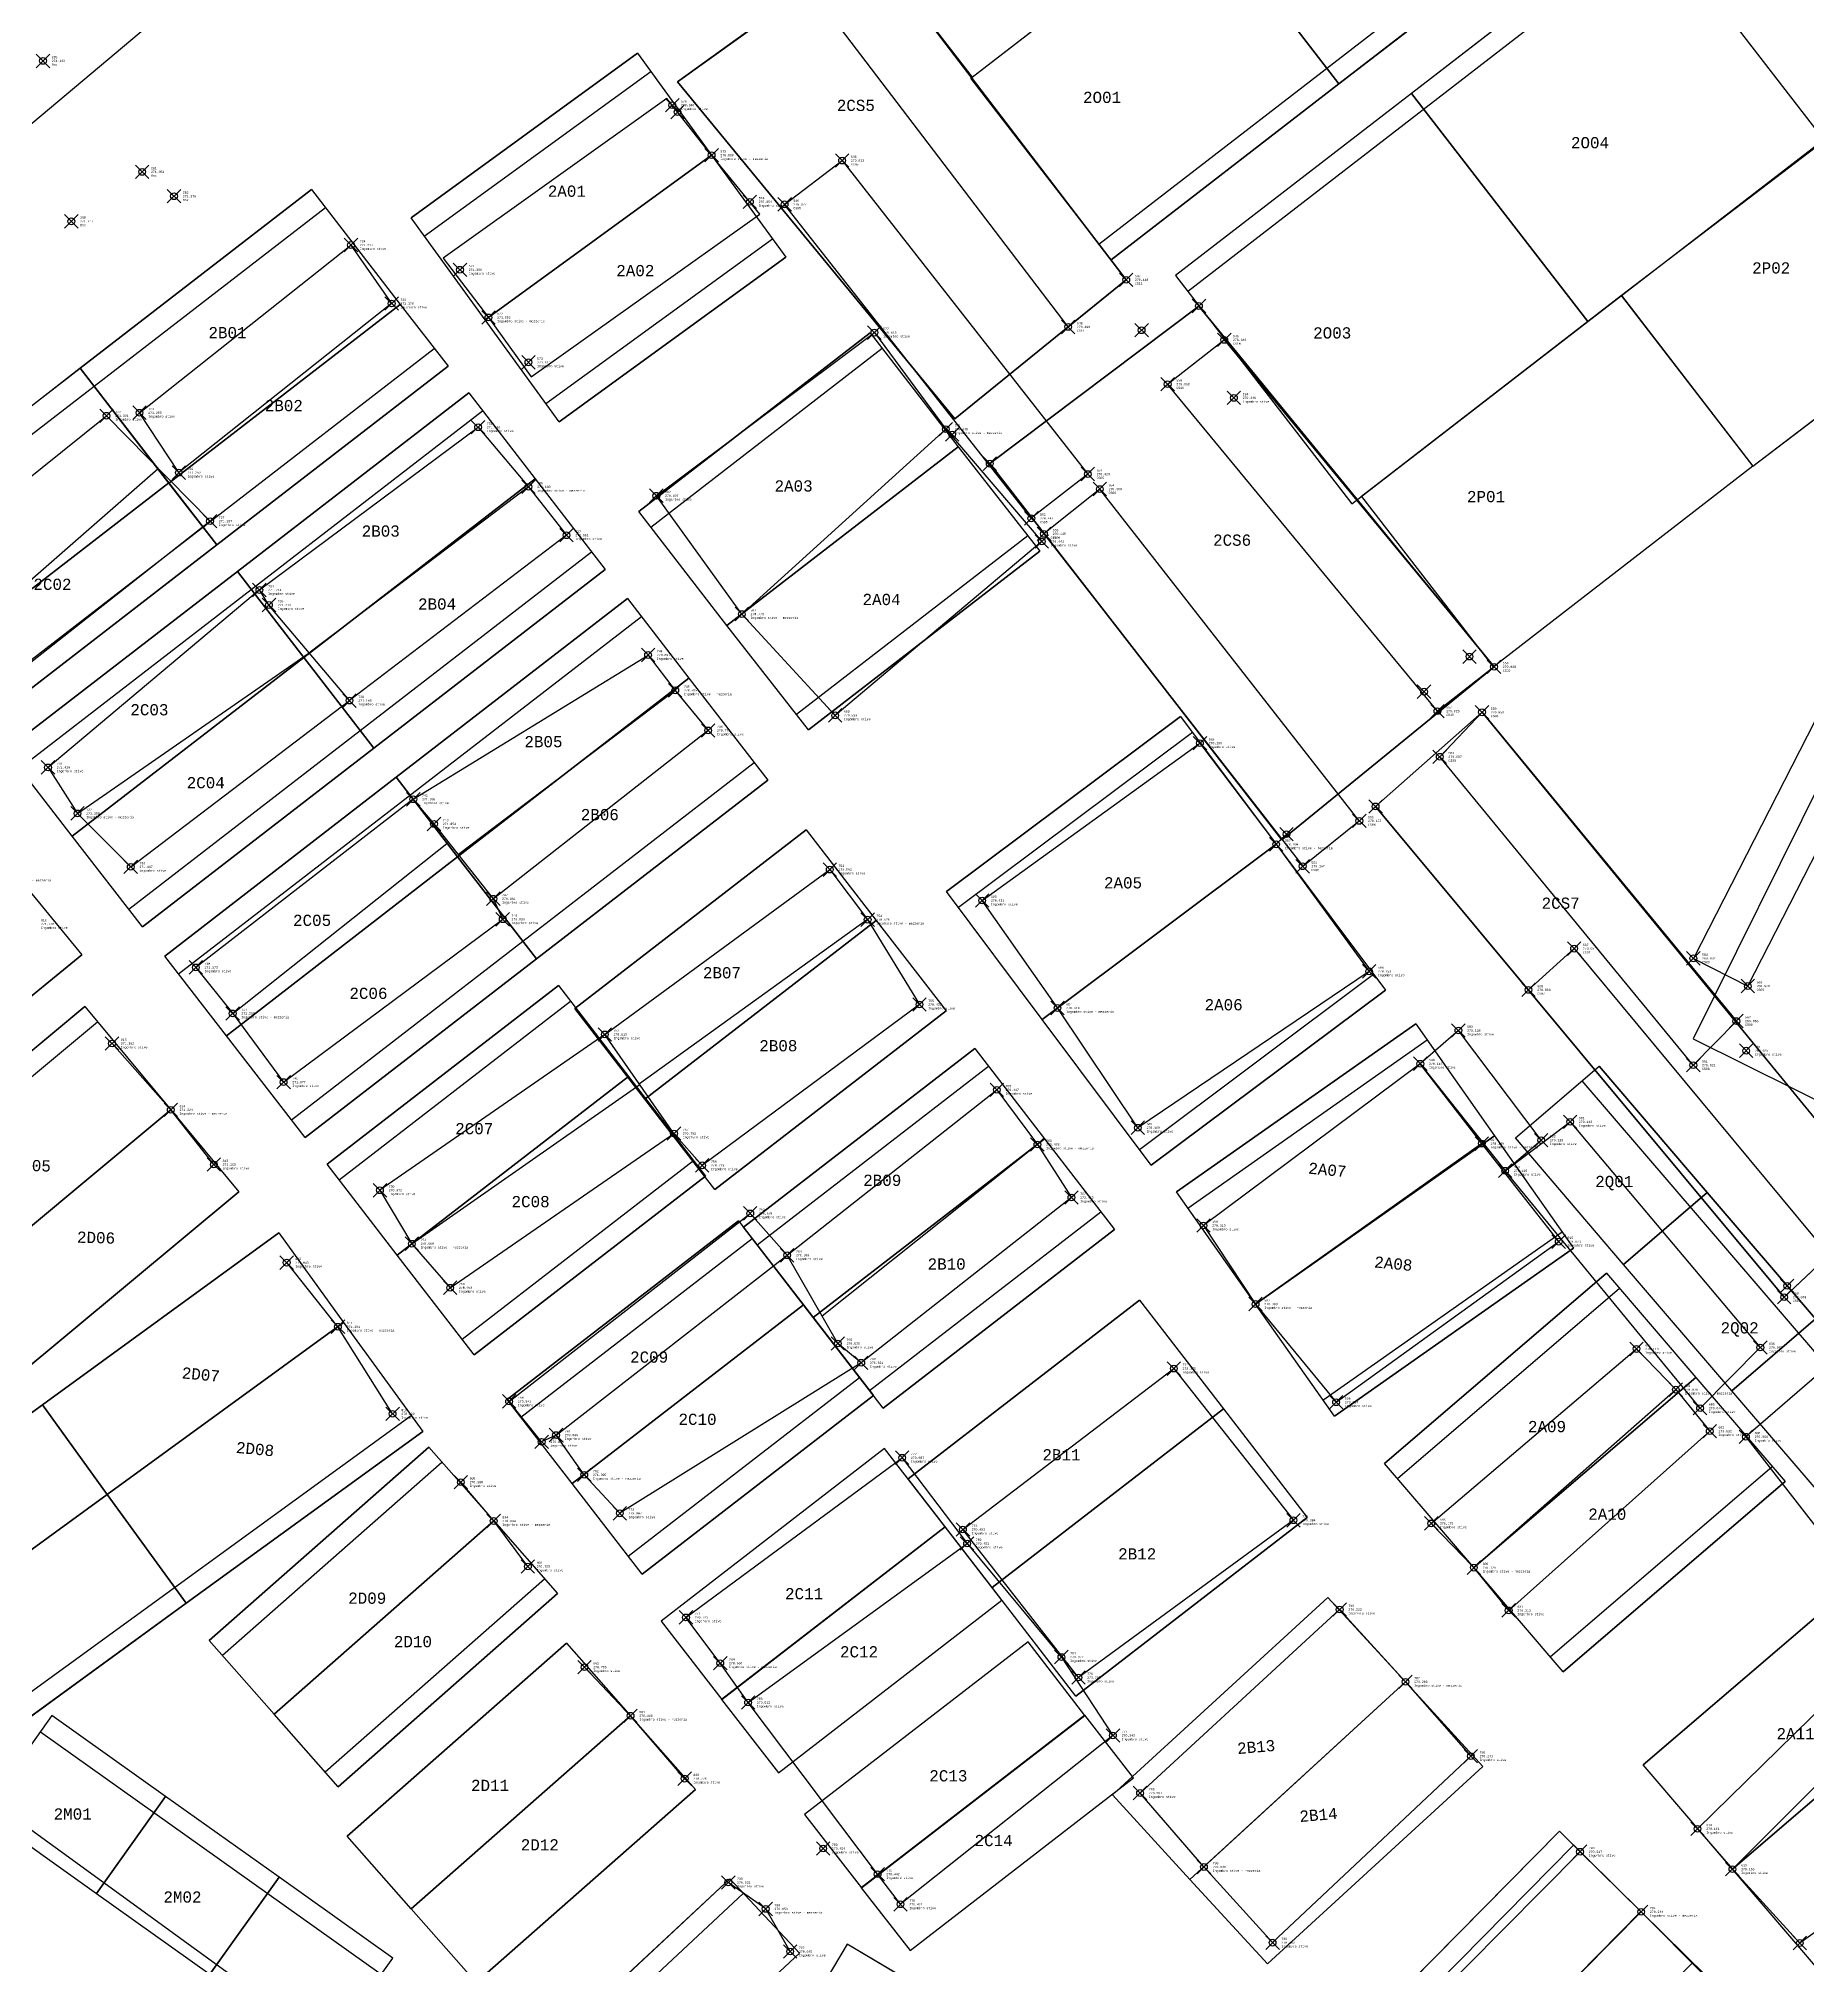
# Model space of a CAD drawing. Extents: x -300 to 923337, y -63404 to 323191.
# Drawn here: x 249307 to 327969, y 43914 to 129610 of the extents above; entities that cross this region are included whole.
import ezdxf
from ezdxf.enums import TextEntityAlignment as Align

# ---------------------------------------------------------------- set-up
doc = ezdxf.new("R2010")
doc.units = 0
doc.header["$PDMODE"] = 35
doc.header["$PDSIZE"] = 300
for name, color, linetype, lineweight in [('WF ingombro stive 2', 1, 'Continuous', 30), ('WF lato di accesso', 40, 'Continuous', 30), ('WF piazzole', 6, 'Continuous', 30), ('WF tracciatura', 30, 'Continuous', 30)]:
    doc.layers.add(name, color=color, linetype=linetype, lineweight=lineweight)
doc.layers.add('WF nome aree GPS', color=7, linetype='Continuous')
doc.layers.add('WF nuovi punti', color=6, linetype='Continuous')
doc.styles.get("Standard").update_dxf_attribs({"font": 'consola.ttf', "height": 500})

# ---------------------------------------------------------------- blocks, each defined once
blk = doc.blocks.new('rilievo 2')
at = {"color": 8}
for p, q in [((365887, -462433, -929), (374407, -456284, -1125)), ((374407, -456284, -1125), (385837, -471237, -1543)), ((378215, -477421, -1397), (365887, -462433, -929)), ((385837, -471237, -1543), (378215, -477421, -1397)), ((389071, -472403), (379769, -479413, -1495)), ((402192, -488448, -1924), (389071, -472403)), ((379769, -479413, -1495), (392754, -496141, -1795)), ((392754, -496141, -1795), (402192, -488448, -1924)), ((401659, -490472, -1933), (396928, -494658, -1865)), ((419536, -512303, -1951), (401659, -490472, -1933)), ((396928, -494658, -1865), (415097, -516482, -1944)), ((415097, -516482, -1944), (419536, -512303, -1951))]:
    blk.add_line(p, q, dxfattribs=at)
for points in [[(161648, -448828, 1954), (186863, -479531, 1078), (241997, -524553, 234), (257566, -525503, 360), (287808, -502280, 2651), (311879, -483968, 2683), (320954, -477001, -331), (327105, -472296, -331), (335070, -466036, 2080), (354649, -449578, 2133), (314683, -397379, 2207), (310635, -400536, 2212), (303510, -391107, 2143), (295063, -397138, 2335), (271429, -369482, 1692), (264211, -374625, 1649), (263130, -375375, 1675), (222048, -404916, 2809)], [(309560, -546125, -352), (312778, -542459, -391), (334234, -538070, -628), (348344, -548307, -983), (356892, -554192, -1195), (361959, -553931, -1407), (370204, -546889, -1399), (377957, -551519, -1580), (396391, -562427, -1455), (395427, -574492, -1317), (395026, -585611, -1377), (397751, -587224, -1981), (408367, -589089, -2210), (438006, -587763, -2348)], [(367399, -465693, -1091), (357474, -472910, -939)], [(368742, -486102, -1214), (377815, -477879, -1443)], [(332925, -488245, -536), (342792, -479627, -732)], [(359252, -480446, -932), (349554, -487792, -802)], [(347289, -485032, -777), (337889, -492921, -571), (339200, -494968, -593), (341567, -497346, -595), (351295, -489952, -823)], [(339200, -494968, -593), (349504, -487826, -801)], [(365781, -489495, -1177), (356136, -496801, -1008)], [(354133, -494340, -892), (344462, -501817, -718), (346101, -503864, -783), (348365, -506918, -915), (358109, -499676, -1158), (357692, -498763, -1109)], [(346101, -503864, -783), (355695, -496245, -979)], [(382780, -503622, -1672), (392506, -496343, -1791)], [(374337, -499693, -1466), (364188, -506999, -1204)], [(345263, -510584, -786), (343347, -508153, -768), (340736, -505200, -630)], [(362651, -504797, -1178), (352650, -511728, -1019), (354070, -514105, -1002), (355772, -516062, -1042), (365725, -509201, -1229)], [(354070, -514105, -1002), (364206, -507026, -1204)], [(381886, -509693, -1513), (372314, -517327, -253129)], [(401649, -509653, -1843), (391588, -516788, -1688)], [(360479, -522615, -1052), (359841, -522918, -1148), (358393, -521118, -1149), (369117, -512756, -1313), (370761, -514619, -1303)], [(353213, -521673, -1093), (350782, -517797, -890), (348502, -514947, -948)], [(374052, -519400, -1370), (363315, -526095, -1184), (361736, -524383, -897), (360479, -522615, -1052), (370761, -514619, -1303)], [(401296, -528511, -1867), (410278, -520596, -1916)], [(369021, -534509, -1379), (367784, -532759, -1341), (366259, -530723, -1268), (375870, -523623, -1385), (378758, -527440, -1541)], [(359229, -528458, -1198), (357707, -526436, -1147), (356249, -524709, -1083)], [(366199, -537895, -1215), (363795, -535098, -1111), (361746, -532936, -1227)], [(389292, -541824, -1156), (398253, -533590, -1788)], [(421587, -533133, -1983), (425881, -537955, -2046), (415793, -545205, -1872), (412792, -541920, -1829)], [(370892, -545583, -1446), (369804, -543690, -1339), (368142, -542515, -1331)], [(400261, -552403, -1693), (408719, -543804, -1748)]]:
    blk.add_polyline3d(points, dxfattribs=at)
at = {"color": 1}
for points in [[(371754, -458224, -1018), (374407, -456284, -1125), (385837, -471237, -1543), (383252, -473334, -1493)], [(370645, -467882, -1115), (373201, -465935, -1178), (384131, -479877, -1569), (381615, -481845, -1544)], [(390196, -473910, -1646), (402192, -488448, -1924), (399675, -490419, -1966), (387678, -475877, -1633)], [(384664, -480543, -1622), (382178, -482538, -1566), (393683, -497319, -1795), (396201, -495301, -1854)], [(411057, -501414, -2060), (413481, -502645, -2065), (421582, -486816, -2046), (419142, -485623, -2042)], [(399778, -492449, -1985), (401659, -490472, -1933), (412968, -504203, -2023), (411054, -506163, -1970)], [(403726, -502818, -1908), (405753, -500982, -1940), (417077, -514618, -1947), (415097, -516482, -1944)]]:
    blk.add_polyline3d(points, close=True, dxfattribs=at)
at = {"color": 8}
for points in [[(355466, -470279, -873), (357474, -472910, -939), (359369, -475545, -985), (369544, -468311, -1149), (367399, -465693, -1091), (365412, -463168, -1046)], [(341957, -477149, -698), (351361, -469691, -774), (353170, -472293, -815), (343704, -479814, -740)], [(374637, -473587, -1374), (377815, -477879, -1443), (382082, -482877, -1551), (372891, -490608, -1452), (368742, -486102, -1214), (364941, -480840, -1095)], [(340490, -477283, -660), (345094, -481970, -805), (334389, -490413, -575), (332925, -488245, -536), (330839, -485021, -525)], [(347714, -485700, -778), (347289, -485032, -777), (357013, -477794, -955), (359252, -480446, -932), (360947, -482597, -990), (351295, -489952, -823)], [(355054, -495437, -938), (354133, -494340, -892), (364574, -487924, -1094), (365781, -489495, -1177), (367246, -491278, -1214), (357692, -498763, -1109)], [(389114, -491843, -1792), (392506, -496343, -1791), (396638, -501993, -1839), (386353, -508947, -1682), (382780, -503622, -1672), (379429, -498842, -1561)], [(362651, -504797, -1178), (372653, -497468, -1399), (374337, -499693, -1466), (376643, -503466, -1558), (366979, -510621, -1278), (365725, -509201, -1229)], [(400608, -504624, -1853), (398914, -506100, -1848), (402688, -510860, -1846), (404286, -509500, -1852)], [(398914, -506100, -1848), (389272, -513293, -1682), (391588, -516788, -1688), (395169, -521155, -1838), (405069, -514014, -1918), (401649, -509653, -1843)], [(370761, -514619, -1303), (380082, -507263, -1574), (381886, -509693, -1513), (383400, -512051, -1568), (374052, -519400, -1370), (373012, -518543, -1355)], [(405576, -508685, -1878), (414034, -518722, -1947), (411355, -521417, -1946), (402688, -510860, -1846)], [(408527, -518786, -1879), (410278, -520596, -1916), (411786, -522443, -1959), (402844, -530413, -1878), (401296, -528511, -1867), (399401, -526544, -1817)], [(417296, -519313, -1967), (413393, -522691, -1941), (417231, -527624, -1998), (420978, -524152, -2036)], [(387951, -519659, -1616), (393272, -526405, -1688), (383711, -533397, -1597), (378575, -526813, -1499)], [(378758, -527440, -1541), (382954, -532487, -1614), (385245, -535974, -1648), (375801, -543483, -1571), (374780, -542142, -1549), (369021, -534509, -1379)], [(386452, -538535, -1704), (395327, -530373, -1769), (398253, -533590, -1788), (401162, -536895, -1750), (392346, -545189, -1588), (389292, -541824, -1156)], [(411241, -540125, -1890), (412792, -541920, -1829), (421587, -533133, -1983), (419887, -531663, -1989)], [(397583, -549663, -1712), (400261, -552403, -1693), (403251, -555320, -1760), (411585, -546682, -1823), (408734, -543819, -1748), (406017, -541146, -1744)]]:
    blk.add_polyline3d(points, close=True, dxfattribs=at)
for p in [(337665, -461504, 2142), (365649, -463469, -1051), (367399, -465693, -1091), (373201, -465935, -1178), (342078, -466439, -641), (343492, -467521, -617), (369101, -467769, -1137), (370645, -467882, -1115), (338925, -468636, -574), (351361, -469691, -774), (356208, -470790, -894), (385837, -471237, -1543), (353170, -472293, -815), (357474, -472910, -939), (374637, -473587, -1374), (383252, -473334, -1493), (390196, -473910, -1646), (359252, -474906, -980), (387678, -475877, -1633), (340490, -477283, -660), (341957, -477149, -698), (390625, -476489, -1645), (357013, -477794, -955), (377815, -477879, -1443), (343704, -479814, -740), (384131, -479877, -1569), (359252, -480446, -932), (384664, -480543, -1622), (364941, -480840, -1095), (345094, -481970, -805), (381615, -481845, -1544), (360947, -482597, -990), (382082, -482877, -1551), (382178, -482538, -1566), (347289, -485032, -777), (347714, -485700, -778), (368742, -486102, -1214), (364574, -487924, -1094), (402192, -488448, -1924), (351295, -489952, -823), (365781, -489495, -1177), (372891, -490608, -1452), (399675, -490419, -1966), (401659, -490472, -1933), (367246, -491278, -1214), (389114, -491843, -1792), (399778, -492449, -1985), (337889, -492921, -571), (354133, -494340, -892), (339200, -494968, -593), (396201, -495301, -1854), (355054, -495437, -938), (392506, -496343, -1791), (341567, -497346, -595), (372653, -497468, -1399), (393683, -497319, -1795), (357692, -498763, -1109), (379429, -498842, -1561), (358109, -499676, -1158), (374337, -499693, -1466), (405753, -500982, -1940), (344462, -501817, -718), (396638, -501993, -1839), (411057, -501414, -2060), (403726, -502818, -1908), (413481, -502645, -2065), (346101, -503864, -783), (376643, -503466, -1558), (382780, -503622, -1672), (400608, -504624, -1853), (412968, -504203, -2023), (340736, -505200, -630), (362651, -504797, -1178), (413405, -505521, -2067), (398914, -506100, -1848), (411054, -506163, -1970), (348365, -506918, -915), (380082, -507263, -1574), (343347, -508153, -768), (386353, -508947, -1682), (405576, -508685, -1878), (365725, -509201, -1229), (381886, -509693, -1513), (401649, -509653, -1843), (404286, -509500, -1852), (345263, -510584, -786), (366979, -510621, -1278), (402688, -510860, -1846), (352650, -511728, -1019), (383400, -512051, -1568), (369117, -512756, -1313), (389272, -513293, -1682), (354070, -514105, -1002), (405069, -514014, -1918), (348502, -514947, -948), (370761, -514619, -1303), (355772, -516062, -1042), (415097, -516482, -1944), (391588, -516788, -1688), (350782, -517797, -890), (373012, -518543, -1355), (408527, -518786, -1879), (414034, -518722, -1947), (374052, -519400, -1370), (387951, -519659, -1616), (410278, -520596, -1916), (353213, -521673, -1093), (358393, -521118, -1149), (395169, -521155, -1838), (411355, -521417, -1946), (360479, -522615, -1052), (411786, -522443, -1959), (413393, -522691, -1941), (359841, -522918, -1148), (361736, -524383, -897), (375870, -523623, -1385), (356249, -524709, -1083), (363315, -526095, -1184), (357707, -526436, -1147), (378575, -526813, -1499), (393272, -526405, -1688), (399401, -526544, -1817), (378758, -527440, -1541), (359229, -528458, -1198), (401296, -528511, -1867), (395327, -530373, -1769), (402844, -530413, -1878), (366259, -530723, -1268), (361746, -532936, -1227), (367784, -532759, -1341), (382954, -532487, -1614), (383711, -533397, -1597), (398253, -533590, -1788), (369021, -534509, -1379), (363795, -535098, -1111), (385245, -535974, -1648), (401162, -536895, -1750), (366199, -537895, -1215), (386452, -538535, -1704), (411241, -540125, -1890), (372357, -541003, -1538), (406017, -541146, -1744), (374780, -542142, -1549), (389292, -541824, -1156), (412792, -541920, -1829), (368142, -542515, -1331), (369804, -543690, -1339), (375801, -543483, -1571), (408734, -543819, -1748), (370892, -545583, -1446), (392346, -545189, -1588), (415793, -545205, -1872)]:
    blk.add_point(p, dxfattribs=at)
for s, p in [('289', (338054, -461338, 2142)), ('274.133', (338054, -461504, 2142)), ('Box', (338054, -461671, 2142)), ('576', (366038, -463302, -1051)), ('270.940', (366038, -463469, -1051)), ('Ingombro stive', (366038, -463636, -1051)), ('575', (367788, -465527, -1091)), ('270.900', (367788, -465693, -1091)), ('Ingombro stive - mezzeria', (367788, -465860, -1091)), ('CS05', (373590, -466102, -1178)), ('545', (373590, -465769, -1178)), ('270.813', (373590, -465935, -1178)), ('281', (342467, -466273, -641)), ('271.351', (342467, -466439, -641)), ('Box', (342467, -466606, -641)), ('282', (343881, -467354, -617)), ('271.375', (343881, -467521, -617)), ('Box', (343881, -467688, -617)), ('574', (369490, -467603, -1137)), ('270.854', (369490, -467769, -1137)), ('Ingombro stive', (369490, -467936, -1137)), ('546', (371034, -467715, -1115)), ('270.877', (371034, -467882, -1115)), ('280', (339314, -468470, -574)), ('271.417', (339314, -468636, -574)), ('Box', (339314, -468803, -574)), ('CS05', (371034, -468049, -1115)), ('724', (351750, -469524, -774)), ('271.217', (351750, -469691, -774)), ('Ingombro stive', (351750, -469858, -774)), ('571', (356597, -470624, -894)), ('271.098', (356597, -470790, -894)), ('Ingombro stive', (356597, -470957, -894)), ('547', (386226, -471070, -1543)), ('270.448', (386226, -471237, -1543)), ('725', (353559, -472126, -815)), ('CS11', (386226, -471404, -1543)), ('271.176', (353559, -472293, -815)), ('Ingombro stive', (353559, -472460, -815)), ('572', (357863, -472743, -939)), ('271.052', (357863, -472910, -939)), ('Ingombro stive - mezzeria', (357863, -473077, -939)), ('577', (375026, -473421, -1374)), ('270.618', (375026, -473587, -1374)), ('Ingombro stive', (375026, -473754, -1374)), ('CS11', (383641, -473501, -1493)), ('548', (383641, -473167, -1493)), ('270.498', (383641, -473334, -1493)), ('549', (390585, -473743, -1646)), ('270.346', (390585, -473910, -1646)), ('573', (359641, -474739, -980)), ('CS10', (390585, -474077, -1646)), ('271.011', (359641, -474906, -980)), ('Ingombro stive', (359641, -475073, -980)), ('CS10', (388067, -476044, -1633)), ('550', (388067, -475710, -1633)), ('270.358', (388067, -475877, -1633)), ('270.346', (391014, -476489, -1645)), ('194', (391014, -476322, -1645)), ('271.331', (340879, -477283, -660)), ('722', (340879, -477117, -660)), ('271.293', (342346, -477149, -698)), ('723', (342346, -476983, -698)), ('Ingombro stive', (342346, -477316, -698)), ('Ingombro stive', (391014, -476656, -1645)), ('Ingombro stive', (340879, -477450, -660)), ('271.036', (357402, -477794, -955)), ('735', (357402, -477627, -955)), ('Ingombro stive', (357402, -477961, -955)), ('578', (378204, -477712, -1443)), ('270.549', (378204, -477879, -1443)), ('Ingombro stive - mezzeria', (378204, -478045, -1443)), ('271.252', (344093, -479814, -740)), ('726', (344093, -479647, -740)), ('551', (384520, -479710, -1569)), ('270.423', (384520, -479877, -1569)), ('Ingombro stive', (344093, -479981, -740)), ('271.060', (359641, -480446, -932)), ('736', (359641, -480279, -932)), ('Ingombro stive - mezzeria', (359641, -480613, -932)), ('582', (365330, -480673, -1095)), ('CS05', (384520, -480044, -1569)), ('CS06', (385053, -480709, -1622)), ('554', (385053, -480376, -1622)), ('270.369', (385053, -480543, -1622)), ('270.897', (365330, -480840, -1095)), ('Ingombro stive', (365330, -481007, -1095)), ('271.187', (345483, -481970, -805)), ('727', (345483, -481803, -805)), ('Ingombro stive', (345483, -482137, -805)), ('737', (361336, -482431, -990)), ('CS05', (382004, -482012, -1544)), ('552', (382004, -481679, -1544)), ('270.447', (382004, -481845, -1544)), ('553', (382567, -482371, -1566)), ('271.001', (361336, -482597, -990)), ('Ingombro stive', (361336, -482764, -990)), ('579', (382471, -482710, -1551)), ('270.441', (382471, -482877, -1551)), ('Ingombro stive', (382471, -483044, -1551)), ('CS06', (382567, -482704, -1566)), ('270.425', (382567, -482538, -1566)), ('271.214', (347678, -485032, -777)), ('734', (347678, -484865, -777)), ('Ingombro stive', (347678, -485198, -777)), ('271.213', (348103, -485700, -778)), ('733', (348103, -485534, -778)), ('Ingombro stive', (348103, -485867, -778)), ('581', (369131, -485936, -1214)), ('270.778', (369131, -486102, -1214)), ('Ingombro stive - mezzeria', (369131, -486269, -1214)), ('270.897', (364963, -487924, -1094)), ('744', (364963, -487757, -1094)), ('Ingombro stive', (364963, -488090, -1094)), ('558', (402581, -488281, -1924)), ('270.068', (402581, -488448, -1924)), ('745', (366170, -489329, -1177)), ('CS10', (402581, -488615, -1924)), ('271.168', (351684, -489952, -823)), ('738', (351684, -489786, -823)), ('Ingombro stive', (351684, -490119, -823)), ('270.815', (366170, -489495, -1177)), ('Ingombro stive - mezzeria', (366170, -489662, -1177)), ('580', (373280, -490441, -1452)), ('270.539', (373280, -490608, -1452)), ('Ingombro stive', (373280, -490774, -1452)), ('CS10', (400064, -490585, -1966)), ('557', (400064, -490252, -1966)), ('270.025', (400064, -490419, -1966)), ('CS08', (402048, -490638, -1933)), ('559', (402048, -490305, -1933)), ('270.058', (402048, -490472, -1933)), ('270.778', (367635, -491278, -1214)), ('746', (367635, -491111, -1214)), ('Ingombro stive', (367635, -491445, -1214)), ('588', (389503, -491676, -1792)), ('270.199', (389503, -491843, -1792)), ('731', (338278, -492755, -571)), ('Ingombro stive', (389503, -492010, -1792)), ('CS08', (400167, -492616, -1985)), ('560', (400167, -492282, -1985)), ('270.007', (400167, -492449, -1985)), ('271.420', (338278, -492921, -571)), ('Ingombro stive', (338278, -493088, -571)), ('271.099', (354522, -494340, -892)), ('742', (354522, -494173, -892)), ('Ingombro stive', (354522, -494506, -892)), ('271.398', (339589, -494968, -593)), ('732', (339589, -494801, -593)), ('Ingombro stive - mezzeria', (339589, -495135, -593)), ('743', (355443, -495271, -938)), ('556', (396589, -495134, -1854)), ('270.137', (396589, -495301, -1854)), ('271.054', (355443, -495437, -938)), ('Ingombro stive', (355443, -495604, -938)), ('587', (392895, -496176, -1791)), ('CS06', (396589, -495468, -1854)), ('270.200', (392895, -496343, -1791)), ('Ingombro stive - mezzeria', (392895, -496510, -1791)), ('Ingombro stive - mezzeria', (335905, -497945, -116)), ('271.397', (341956, -497346, -595)), ('739', (341956, -497179, -595)), ('Ingombro stive', (341956, -497513, -595)), ('270.592', (373042, -497468, -1399)), ('753', (373042, -497302, -1399)), ('Ingombro stive', (373042, -497635, -1399)), ('CS06', (394072, -497486, -1795)), ('555', (394072, -497152, -1795)), ('270.197', (394072, -497319, -1795)), ('270.882', (358081, -498763, -1109)), ('747', (358081, -498596, -1109)), ('583', (379818, -498675, -1561)), ('Ingombro stive', (358081, -498930, -1109)), ('748', (358498, -499509, -1158)), ('754', (374726, -499527, -1466)), ('270.431', (379818, -498842, -1561)), ('Ingombro stive', (379818, -499009, -1561)), ('816', (337577, -499720, -264)), ('271.728', (337577, -499887, -264)), ('Ingombro stive', (337577, -500053, -264)), ('270.833', (358498, -499676, -1158)), ('Ingombro stive', (358498, -499843, -1158)), ('270.526', (374726, -499693, -1466)), ('Ingombro stive - mezzeria', (374726, -499860, -1466)), ('CS07', (406142, -501149, -1940)), ('567', (406142, -500815, -1940)), ('270.051', (406142, -500982, -1940)), ('564', (411446, -501247, -2060)), ('271.273', (344851, -501817, -718)), ('740', (344851, -501650, -718)), ('Ingombro stive', (344851, -501983, -718)), ('586', (397027, -501827, -1839)), ('270.153', (397027, -501993, -1839)), ('Ingombro stive', (397027, -502160, -1839)), ('CS09', (411446, -501581, -2060)), ('269.932', (411446, -501414, -2060)), ('CS07', (404115, -502985, -1908)), ('568', (404115, -502651, -1908)), ('270.083', (404115, -502818, -1908)), ('CS09', (413870, -502812, -2065)), ('563', (413870, -502479, -2065)), ('269.926', (413870, -502645, -2065)), ('271.208', (346490, -503864, -783)), ('741', (346490, -503697, -783)), ('270.433', (377032, -503466, -1558)), ('755', (377032, -503300, -1558)), ('Ingombro stive', (377032, -503633, -1558)), ('584', (383168, -503455, -1672)), ('270.319', (383168, -503622, -1672)), ('Ingombro stive - mezzeria', (383168, -503788, -1672)), ('Ingombro stive - mezzeria', (346490, -504030, -783)), ('270.813', (363040, -504797, -1178)), ('752', (363040, -504631, -1178)), ('589', (400997, -504457, -1853)), ('270.138', (400997, -504624, -1853)), ('Ingombro stive', (400997, -504791, -1853)), ('CS08', (413357, -504370, -2023)), ('562', (413357, -504036, -2023)), ('269.968', (413357, -504203, -2023)), ('815', (341125, -505033, -630)), ('271.362', (341125, -505200, -630)), ('Ingombro stive', (341125, -505367, -630)), ('Ingombro stive', (363040, -504964, -1178)), ('181', (413794, -505355, -2067)), ('269.925', (413794, -505521, -2067)), ('590', (399303, -505934, -1848)), ('270.143', (399303, -506100, -1848)), ('Ingombro stive', (399303, -506267, -1848)), ('CS08', (411443, -506330, -1970)), ('561', (411443, -505997, -1970)), ('270.021', (411443, -506163, -1970)), ('Ingombro stive', (413794, -505688, -2067)), ('271.077', (348754, -506918, -915)), ('749', (348754, -506752, -915)), ('Ingombro stive', (348754, -507085, -915)), ('270.417', (380470, -507263, -1574)), ('765', (380470, -507096, -1574)), ('814', (343736, -507986, -768)), ('271.224', (343736, -508153, -768)), ('Ingombro stive', (380470, -507430, -1574)), ('Ingombro stive - mezzeria', (343736, -508319, -768)), ('757', (366114, -509034, -1229)), ('585', (386742, -508781, -1682)), ('270.309', (386742, -508947, -1682)), ('591', (405965, -508518, -1878)), ('270.113', (405965, -508685, -1878)), ('Ingombro stive', (405965, -508852, -1878)), ('270.762', (366114, -509201, -1229)), ('Ingombro stive', (366114, -509367, -1229)), ('270.478', (382275, -509693, -1513)), ('766', (382275, -509526, -1513)), ('Ingombro stive - mezzeria', (382275, -509860, -1513)), ('Ingombro stive', (386742, -509114, -1682)), ('594', (402038, -509486, -1843)), ('270.149', (402038, -509653, -1843)), ('Ingombro stive - mezzeria', (402038, -509819, -1843)), ('592', (404675, -509333, -1852)), ('270.139', (404675, -509500, -1852)), ('Ingombro stive', (404675, -509666, -1852)), ('813', (345652, -510417, -786)), ('271.205', (345652, -510584, -786)), ('Ingombro stive', (345652, -510751, -786)), ('270.713', (367368, -510621, -1278)), ('756', (367368, -510454, -1278)), ('Ingombro stive', (367368, -510787, -1278)), ('593', (403077, -510693, -1846)), ('750', (353039, -511561, -1019)), ('270.145', (403077, -510860, -1846)), ('Ingombro stive', (403077, -511027, -1846)), ('270.973', (353039, -511728, -1019)), ('Ingombro stive', (353039, -511895, -1019)), ('270.423', (383789, -512051, -1568)), ('767', (383789, -511885, -1568)), ('Ingombro stive', (383789, -512218, -1568)), ('763', (369506, -512589, -1313)), ('270.679', (369506, -512756, -1313)), ('Ingombro stive', (369506, -512923, -1313)), ('598', (389661, -513126, -1682)), ('270.310', (389661, -513293, -1682)), ('270.989', (354459, -514105, -1002)), ('751', (354459, -513938, -1002)), ('Ingombro stive', (389661, -513459, -1682)), ('595', (405458, -513847, -1918)), ('270.073', (405458, -514014, -1918)), ('Ingombro stive', (405458, -514180, -1918)), ('812', (348891, -514780, -948)), ('271.043', (348891, -514947, -948)), ('Ingombro stive - mezzeria', (354459, -514272, -1002)), ('270.689', (371150, -514619, -1303)), ('764', (371150, -514453, -1303)), ('Ingombro stive', (371150, -514786, -1303)), ('Ingombro stive', (348891, -515114, -948)), ('758', (356161, -515896, -1042)), ('270.950', (356161, -516062, -1042)), ('Ingombro stive', (356161, -516229, -1042)), ('597', (391977, -516622, -1688)), ('270.303', (391977, -516788, -1688)), ('CS07', (415486, -516649, -1944)), ('569', (415486, -516316, -1944)), ('270.048', (415486, -516482, -1944)), ('811', (351171, -517630, -890)), ('Ingombro stive - mezzeria', (391977, -516955, -1688)), ('271.101', (351171, -517797, -890)), ('Ingombro stive - mezzeria', (351171, -517963, -890)), ('769', (373401, -518376, -1355)), ('270.636', (373401, -518543, -1355)), ('Ingombro stive', (373401, -518710, -1355)), ('768', (374441, -519233, -1370)), ('604', (408916, -518619, -1879)), ('270.113', (408916, -518786, -1879)), ('Ingombro stive', (408916, -518952, -1879)), ('270.045', (414423, -518722, -1947)), ('606', (414423, -518555, -1947)), ('Ingombro stive', (414423, -518889, -1947)), ('270.621', (374441, -519400, -1370)), ('Ingombro stive', (374441, -519567, -1370)), ('270.375', (388340, -519659, -1616)), ('774', (388340, -519492, -1616)), ('Ingombro stive', (388340, -519826, -1616)), ('759', (358782, -520951, -1149)), ('596', (395558, -520988, -1838)), ('270.076', (410667, -520596, -1916)), ('603', (410667, -520429, -1916)), ('Ingombro stive - mezzeria', (410667, -520763, -1916)), ('810', (353602, -521506, -1093)), ('270.899', (353602, -521673, -1093)), ('Ingombro stive', (353602, -521839, -1093)), ('270.842', (358782, -521118, -1149)), ('Ingombro stive', (358782, -521285, -1149)), ('270.154', (395558, -521155, -1838)), ('Ingombro stive', (395558, -521322, -1838)), ('270.046', (411744, -521417, -1946)), ('605', (411744, -521251, -1946)), ('Ingombro stive', (411744, -521584, -1946)), ('760', (360230, -522751, -1148)), ('270.940', (360868, -522615, -1052)), ('761', (360868, -522448, -1052)), ('Ingombro stive', (360868, -522781, -1052)), ('270.032', (412175, -522443, -1959)), ('602', (412175, -522276, -1959)), ('Ingombro stive', (412175, -522610, -1959)), ('608', (413782, -522524, -1941)), ('270.050', (413782, -522691, -1941)), ('270.844', (360230, -522918, -1148)), ('Ingombro stive', (360230, -523085, -1148)), ('270.607', (376259, -523623, -1385)), ('772', (376259, -523457, -1385)), ('Ingombro stive', (413782, -522858, -1941)), ('271.095', (362125, -524383, -897)), ('762', (362125, -524216, -897)), ('Ingombro stive', (376259, -523790, -1385)), ('805', (356638, -524543, -1083)), ('270.908', (356638, -524709, -1083)), ('Ingombro stive', (356638, -524876, -1083)), ('Ingombro stive - mezzeria', (362125, -524550, -897)), ('270.807', (363704, -526095, -1184)), ('770', (363704, -525929, -1184)), ('804', (358096, -526270, -1147)), ('270.844', (358096, -526436, -1147)), ('Ingombro stive - mezzeria', (358096, -526603, -1147)), ('Ingombro stive', (363704, -526262, -1184)), ('270.493', (378964, -526813, -1499)), ('773', (378964, -526647, -1499)), ('Ingombro stive', (378964, -526980, -1499)), ('270.304', (393661, -526405, -1688)), ('775', (393661, -526238, -1688)), ('Ingombro stive', (393661, -526571, -1688)), ('599', (399790, -526378, -1817)), ('270.175', (399790, -526544, -1817)), ('Ingombro stive', (399790, -526711, -1817)), ('270.451', (379147, -527440, -1541)), ('782', (379147, -527273, -1541)), ('Ingombro stive', (379147, -527606, -1541)), ('803', (359618, -528291, -1198)), ('270.793', (359618, -528458, -1198)), ('Ingombro stive', (359618, -528625, -1198)), ('600', (401685, -528344, -1867)), ('270.125', (401685, -528511, -1867)), ('Ingombro stive - mezzeria', (401685, -528678, -1867)), ('270.222', (395716, -530373, -1769)), ('786', (395716, -530206, -1769)), ('601', (403233, -530246, -1878)), ('270.113', (403233, -530413, -1878)), ('270.723', (366648, -530723, -1268)), ('771', (366648, -530557, -1268)), ('Ingombro stive', (366648, -530890, -1268)), ('Ingombro stive', (395716, -530540, -1769)), ('Ingombro stive', (403233, -530579, -1878)), ('802', (362135, -532769, -1227)), ('270.765', (362135, -532936, -1227)), ('270.650', (368173, -532759, -1341)), ('784', (368173, -532592, -1341)), ('Ingombro stive - mezzeria', (368173, -532926, -1341)), ('270.377', (383343, -532487, -1614)), ('781', (383343, -532320, -1614)), ('Ingombro stive', (383343, -532654, -1614)), ('Ingombro stive', (362135, -533103, -1227)), ('270.395', (384100, -533397, -1597)), ('776', (384100, -533230, -1597)), ('Ingombro stive', (384100, -533564, -1597)), ('270.203', (398642, -533590, -1788)), ('787', (398642, -533423, -1788)), ('Ingombro stive - mezzeria', (398642, -533756, -1788)), ('270.612', (369410, -534509, -1379)), ('783', (369410, -534343, -1379)), ('Ingombro stive', (369410, -534676, -1379)), ('801', (364184, -534932, -1111)), ('270.880', (364184, -535098, -1111)), ('Ingombro stive - mezzeria', (364184, -535265, -1111)), ('270.343', (385634, -535974, -1648)), ('777', (385634, -535807, -1648)), ('Ingombro stive', (385634, -536141, -1648)), ('270.241', (401551, -536895, -1750)), ('788', (401551, -536728, -1750)), ('Ingombro stive', (401551, -537062, -1750)), ('800', (366588, -537729, -1215)), ('270.776', (366588, -537895, -1215)), ('Ingombro stive', (366588, -538062, -1215)), ('270.287', (386841, -538535, -1704)), ('785', (386841, -538368, -1704)), ('Ingombro stive', (386841, -538702, -1704)), ('270.101', (411630, -540125, -1890)), ('614', (411630, -539958, -1890)), ('Ingombro stive', (411630, -540292, -1890)), ('270.454', (372746, -541003, -1538)), ('780', (372746, -540836, -1538)), ('Ingombro stive', (372746, -541170, -1538)), ('270.247', (406406, -541146, -1744)), ('793', (406406, -540980, -1744)), ('Ingombro stive', (406406, -541313, -1744)), ('799', (368531, -542349, -1331)), ('270.442', (375169, -542142, -1549)), ('779', (375169, -541975, -1549)), ('Ingombro stive', (375169, -542309, -1549)), ('790', (389681, -541657, -1156)), ('270.836', (389681, -541824, -1156)), ('Ingombro stive - mezzeria', (389681, -541991, -1156)), ('615', (413181, -541753, -1829)), ('270.163', (413181, -541920, -1829)), ('Ingombro stive', (413181, -542087, -1829)), ('270.661', (368531, -542515, -1331)), ('Ingombro stive', (368531, -542682, -1331)), ('778', (376190, -543317, -1571)), ('270.653', (370193, -543690, -1339)), ('798', (370193, -543523, -1339)), ('Ingombro stive - mezzeria', (370193, -543856, -1339)), ('270.421', (376190, -543483, -1571)), ('Ingombro stive', (376190, -543650, -1571)), ('270.244', (409123, -543819, -1748)), ('794', (409123, -543652, -1748)), ('Ingombro stive - mezzeria', (409123, -543986, -1748)), ('789', (392735, -545022, -1588)), ('270.545', (371281, -545583, -1446)), ('797', (371281, -545416, -1446)), ('Ingombro stive', (371281, -545749, -1446)), ('270.403', (392735, -545189, -1588)), ('Ingombro stive', (392735, -545355, -1588))]:
    blk.add_text(s, height=100, dxfattribs=at).set_placement(p, align=Align.MIDDLE_LEFT)

msp = doc.modelspace()

# ---------------------------------------------------------------- linework, layer by layer
at = {"layer": 'WF ingombro stive 2'}
for points in [[(310877, 143381), (304791, 151252), (284734, 135759), (290820, 127887)], [(311030, 143499), (317266, 135427), (307133, 127600), (300897, 135672)], [(300897, 135672), (307133, 127600), (297000, 119772), (290765, 127845)], [(261451, 122891), (265394, 117788), (255105, 109841), (251163, 114944)], [(265394, 117788), (267519, 115037), (257230, 107090), (255105, 109841)], [(251163, 114944), (255103, 109855), (244815, 101908), (240875, 106997)], [(268435, 113850), (271385, 110031), (261097, 102084), (258147, 105903)], [(255103, 109855), (257230, 107090), (246942, 99143), (244815, 101908)], [(271385, 110031), (274503, 105995), (264215, 98048), (261097, 102084)], [(258147, 105903), (261097, 102084), (250809, 94137), (247859, 97956)], [(275502, 104701), (278227, 101159), (267939, 93212), (265214, 96754)], [(261097, 102084), (264215, 98048), (253927, 90101), (250809, 94137)], [(278227, 101159), (281737, 96629), (271449, 88682), (267939, 93212)], [(265214, 96754), (267939, 93212), (257664, 85262), (254925, 88807)], [(283442, 94423), (286559, 90387), (276271, 82440), (273153, 86476)], [(267939, 93212), (271449, 88682), (261161, 80735), (257664, 85262)], [(286559, 90387), (289665, 86366), (279377, 78419), (276271, 82440)]]:
    msp.add_lwpolyline(points, close=True, dxfattribs=at)
for points, elevation in [([(328698, 125125), (320856, 135277), (310361, 127171), (318203, 117019)], -1838), ([(275944, 128955), (279238, 124424), (269166, 117101), (265872, 121632)], -1091), ([(338905, 120787), (333058, 128365), (319699, 118175), (325547, 110597)], -1838), ([(318203, 117019), (310361, 127171), (299867, 119065), (307708, 108913)], -1838), ([(279238, 124424), (282532, 119893), (272460, 112570), (269166, 117101)], -1091), ([(325543, 110602), (319699, 118175), (308142, 109247), (313986, 101674)], -1838), ([(286288, 116516), (290203, 111448), (279915, 103501), (276000, 108569)], -1214), ([(290203, 111448), (293834, 106815), (283546, 98868), (279915, 103501)], -1214), ([(300091, 99459), (304345, 93774), (293936, 85986), (289682, 91670)], -1791), ([(337812, 92262), (328676, 96799), (322882, 85129), (332017, 80593)], -2064), ([(304345, 93774), (309198, 87289), (298789, 79500), (293936, 85986)], -1791), ([(248005, 92807), (251232, 88858), (241165, 80632), (237938, 84581)], -116), ([(272426, 87490), (275543, 83454), (265255, 75507), (262137, 79543)], -1003), ([(251358, 86561), (255185, 81965), (245195, 73646), (241368, 78242)], -768), ([(310548, 85794), (314057, 80804), (303423, 73326), (299914, 78316)], -1688), ([(290937, 84701), (294043, 80679), (283755, 72732), (280649, 76754)], 12), ([(275543, 83454), (278971, 79017), (268682, 71070), (265255, 75507)], -1003), ([(318700, 83904), (323515, 78284), (319795, 75094), (314980, 80714)], -1628), ([(255185, 81965), (258220, 78321), (248230, 70002), (245195, 73646)], -768), ([(294043, 80679), (297161, 76643), (286873, 68696), (283755, 72732)], 12), ([(314057, 80804), (317566, 75815), (306932, 68337), (303423, 73326)], -1688), ([(323515, 78284), (328329, 72664), (324609, 69474), (319795, 75094)], -1628), ([(259995, 76495), (262871, 72503), (252358, 64855), (249482, 68847)], -566), ([(280432, 77035), (283320, 73295), (273032, 65348), (270143, 69088)], 12), ([(319039, 74697), (323008, 70064), (313135, 61607), (309166, 66239)], -1867), ([(283320, 73295), (286431, 69268), (276143, 61321), (273032, 65348)], 12), ([(298267, 73495), (301996, 68667), (291708, 60720), (287979, 65548)], 2037), ([(262871, 72503), (266389, 67667), (255877, 60019), (252358, 64855)], -566), ([(328329, 72664), (333143, 67044), (329423, 63854), (324609, 69474)], -1628), ([(323008, 70064), (326976, 65431), (317103, 56974), (313135, 61607)], -1867), ([(249482, 68847), (252358, 64855), (241846, 57207), (238978, 61205)], -566), ([(301996, 68667), (305723, 63842), (295435, 55895), (291708, 60720)], 2037), ([(266659, 66961), (269546, 63681), (259788, 55091), (256901, 58372)], -1147), ([(279688, 55743), (289624, 63418), (286931, 66905), (276995, 59230)], 2033), ([(252358, 64855), (255877, 60019), (245365, 52371), (241846, 57207)], -566), ([(269546, 63681), (272391, 60449), (262634, 51859), (259788, 55091)], -1147), ([(282207, 52483), (292142, 60158), (289619, 63424), (279684, 55749)], 2037), ([(330535, 61287), (334504, 56655), (324631, 48197), (320662, 52830)], -1829), ([(306647, 60284), (310092, 56528), (300510, 47742), (297066, 51498)], -1788), ([(285897, 47361), (295833, 55036), (293310, 58302), (283374, 50627)], 2030), ([(272788, 58251), (275634, 55019), (265876, 46429), (263030, 49662)], -1111), ([(334504, 56655), (338472, 52022), (328599, 43565), (324631, 48197)], -1829), ([(310092, 56528), (313539, 52769), (303957, 43983), (300510, 47742)], -1788), ([(251878, 47116), (254951, 51434), (249899, 55029), (246826, 50711)], 2033), ([(275634, 55019), (278521, 51739), (268763, 43149), (265876, 46429)], -1111), ([(288065, 44578), (298001, 52252), (295829, 55042), (285893, 47367)], 2033), ([(256930, 43521), (260003, 47839), (254951, 51434), (251878, 47116)], 2033), ([(316945, 49883), (320573, 46298), (311435, 37051), (307808, 40636)], -1748), ([(261983, 39926), (265055, 44244), (260003, 47839), (256930, 43521)], 2033), ([(271411, 39711), (280053, 47773), (283149, 44455), (274507, 36393)], -1192), ([(320573, 46298), (323489, 43417), (314352, 34169), (311435, 37051)], -1748), ([(289183, 37540), (291377, 41238), (285272, 44860), (283078, 41162)], 2033)]:
    msp.add_lwpolyline(points, close=True, dxfattribs=dict(at, elevation=elevation))
at = {"layer": 'WF lato di accesso'}
for p, q in [((307133, 127600), (317266, 135427)), ((320856, 135277, -1838), (310361, 127171, -1838)), ((275944, 128955, -1091), (265872, 121632, -1091)), ((277726, 127684, -929), (290054, 112696, -1397)), ((297000, 119772), (307133, 127600)), ((310361, 127171, -1838), (299867, 119065, -1838)), ((261451, 122891), (251163, 114944)), ((325547, 110597, -1838), (338905, 120787, -1838)), ((272460, 112570, -1091), (282532, 119893, -1091)), ((286288, 116516, -1220), (276000, 108569, -1220)), ((251163, 114944), (240875, 106997)), ((257230, 107090), (267519, 115037)), ((268435, 113850), (258147, 105903)), ((291607, 110704, -1495), (304593, 93976, -1495)), ((313986, 101674, -1838), (325543, 110602, -1838)), ((246942, 99143), (257230, 107090)), ((283546, 98868, -1495), (293834, 106815, -1495)), ((258147, 105903), (247859, 97956)), ((264215, 98048), (274503, 105995)), ((275502, 104701), (265214, 96754)), ((300091, 99459, -1791), (289682, 91670, -1791)), ((253927, 90101), (264215, 98048)), ((265214, 96754), (254925, 88807)), ((271449, 88682), (281737, 96629)), ((328676, 96799, -2064), (322882, 85129, -2064)), ((308766, 95459, -1865), (326936, 73635, -1865)), ((283442, 94423), (273153, 86476)), ((241165, 80632, -116), (251232, 88858, -116)), ((261161, 80735), (271449, 88682)), ((272426, 87490, -1003), (262137, 79543, -1003)), ((251358, 86561, -768), (241368, 78242, -768)), ((298789, 79500, -1791), (309198, 87289, -1791)), ((279377, 78419), (289665, 86366)), ((310548, 85794, -1688), (299914, 78316, -1688)), ((290937, 84701, 12), (280649, 76754, 12)), ((323515, 78284, -1628), (318700, 83904, -1628)), ((268682, 71070, -1003), (278971, 79017, -1003)), ((248230, 70002, -768), (258220, 78321, -768)), ((328329, 72664, -1628), (323515, 78284, -1628)), ((259995, 76495, -566), (249482, 68847, -566)), ((280432, 77035, 12), (270143, 69088, 12)), ((286873, 68696, 12), (297161, 76643, 12)), ((306932, 68337, -1688), (317566, 75815, -1688)), ((319039, 74697, -1867), (309166, 66239, -1867)), ((298267, 73495, 2037), (287979, 65548, 2037)), ((249482, 68847, -566), (238978, 61205, -566)), ((276143, 61321, 12), (286431, 69268, 12)), ((255877, 60019, -566), (266389, 67667, -566)), ((266659, 66961, -1147), (256901, 58372, -1147)), ((286931, 66905, 2033), (276995, 59230, 2033)), ((317103, 56974, -1867), (326976, 65431, -1867)), ((295435, 55895, 2037), (305723, 63842, 2037)), ((330535, 61287, -1829), (320662, 52830, -1829)), ((245365, 52371, -566), (255877, 60019, -566)), ((262634, 51859, -1147), (272391, 60449, -1147)), ((282207, 52483, 2037), (292142, 60158, 2037)), ((306647, 60284, -1788), (297066, 51498, -1788)), ((293310, 58302, 2030), (283374, 50627, 2030)), ((272788, 58251, -1111), (263030, 49662, -1111)), ((254951, 51434, 2033), (249899, 55029, 2033)), ((303957, 43983, -1788), (313539, 52769, -1788)), ((260003, 47839, 2033), (254951, 51434, 2033)), ((268763, 43149, -1111), (278521, 51739, -1111)), ((288065, 44578, 2033), (298001, 52252, 2033)), ((316945, 49883, -1748), (307808, 40636, -1748)), ((265055, 44244, 2033), (260003, 47839, 2033)), ((280053, 47773, -1192), (271411, 39711, -1192)), ((291377, 41238, 2033), (285272, 44860, 2033))]:
    msp.add_line(p, q, dxfattribs=at)
at = {"layer": 'WF nuovi punti'}
for p in [(277719, 126343, -856), (300909, 117714), (298360, 116637, -1838), (289937, 111998), (291607, 110704), (312942, 102123, -1838), (310920, 100562, -1838), (308766, 95459), (304803, 94228), (327065, 74139, -1628)]:
    msp.add_point(p, dxfattribs=at)
at = {"layer": 'WF piazzole'}
for points, elevation in [([(286245, 133833), (277726, 127684), (290054, 112696), (297675, 118881), (286245, 133833)], -1125), ([(291608, 110704), (300910, 117714), (314031, 101669), (304593, 93976), (291607, 110704)], -1495), ([(308766, 95460), (313497, 99646), (331374, 77814), (326936, 73635), (308766, 95459)], -1865)]:
    msp.add_lwpolyline(points, dxfattribs=dict(at, elevation=elevation))
at = {"layer": 'WF tracciatura'}
for p, q in [((296461, 120470), (316727, 136124)), ((300405, 118367, -1838), (321394, 134580, -1838)), ((266460, 120823, -1091), (276532, 128146, -1091)), ((241486, 106206), (262063, 122100)), ((271872, 113379, -1091), (281944, 120702, -1091)), ((246331, 99934), (266907, 115828)), ((286827, 115818, -1220), (276539, 107871, -1220)), ((248471, 97164), (269047, 113058)), ((283008, 99565, -1495), (293296, 107512, -1495)), ((253315, 90892), (273891, 106786)), ((255537, 88016), (276113, 103910)), ((300619, 98754, -1791), (290210, 90965, -1791)), ((260550, 81527), (281126, 97420)), ((298261, 80206, -1791), (308670, 87994, -1791)), ((262676, 78846, -1003), (272964, 86793, -1003)), ((231942, 69247, -768), (251922, 85884, -768)), ((300421, 77595, -1688), (311054, 85074, -1688)), ((281260, 75962, 12), (291548, 83909, 12)), ((317941, 83253, -1628), (342024, 55163, -1628)), ((268144, 71767, -1003), (278432, 79714, -1003)), ((286262, 69488, 12), (296550, 77435, 12)), ((306425, 69057, -1688), (317059, 76535, -1688)), ((270755, 68297, 12), (281043, 76244, 12)), ((309739, 65570, -1867), (319612, 74028, -1867)), ((275532, 62112, 12), (285820, 70059, 12)), ((244846, 53083, -566), (265871, 68379, -566)), ((257483, 57710, -1147), (267241, 66300, -1147)), ((316530, 57643, -1867), (326403, 66100, -1867)), ((262051, 52520, -1147), (271809, 61110, -1147)), ((249388, 54311, 2033), (264545, 43527, 2033)), ((308434, 40017, -1748), (317572, 49264, -1748)), ((272012, 39067, -1192), (280654, 47129, -1192)), ((313725, 34789, -1748), (322862, 44036, -1748))]:
    msp.add_line(p, q, dxfattribs=at)

# ---------------------------------------------------------------- block references
at = {"color": 251}
msp.add_blockref('rilievo 2', (-88161, 590117), dxfattribs=at)

# ---------------------------------------------------------------- texts
at = {"layer": 'WF nome aree GPS'}
for s, p in [('2CS5', (284804, 126388, -905)), ('2O01', (295754, 126744, -1676)), ('2O04', (317452, 124728, -1676)), ('2A01', (271952, 122572, -905)), ('2A02', (274998, 119039, -905)), ('2P02', (325509, 119158, -1676)), ('2B01', (256861, 116280, -49)), ('2O03', (305988, 116268, -1676)), ('2B02', (259367, 113035, -49)), ('2A03', (282036, 109462, -49)), ('2P01', (312828, 108988, -1676)), ('2B03', (263677, 107456, -49)), ('2CS6', (301537, 107052, -905)), ('2C02', (249079, 105088, -49)), ('2B04', (266183, 104211, -49)), ('2A04', (285949, 104414, -49)), ('2C03', (253389, 99509, -49)), ('2B05', (270912, 98090, -49)), ('2C04', (255895, 96264, -49)), ('2B06', (273418, 94845, -49)), ('2A05', (296686, 91813, -49)), ('2CS7', (316148, 90906, -2882)), ('2C05', (260624, 90143, -49)), ('2B07', (278851, 87812, -49)), ('2C06', (263130, 86898, -49)), ('2A06', (301160, 86390, -49)), ('2B08', (281357, 84567, -49)), ('2C07', (267835, 80878, -1051)), ('2B09', (285980, 78582, -49)), ('2Q01', (318529, 78529, -1676)), ('2C08', (270341, 77634, -1051)), ('2B10', (288842, 74859, -37)), ('2Q02', (324105, 72019, -1676)), ('2C09', (275612, 70720, -37)), ('2C10', (277764, 67953, -49)), ('2A09', (315541, 67629, -1915)), ('2B11', (293948, 66375, 2079)), ('2A10', (318221, 63734, -1915)), ('2B12', (297316, 61968, 2079)), ('2D09', (263076, 59998, -1196)), ('2C11', (282503, 60199, 1988)), ('2D10', (265108, 58066, 104)), ('2C12', (284946, 57614, 2155)), ('2A11', (326592, 53972, -3505)), ('2C13', (288918, 52099, 1984)), ('2D11', (268538, 51671, -30)), ('2M01', (249978, 50399, 1420)), ('2C14', (290932, 49219, 1984)), ('2D12', (270750, 49028, -30)), ('2M02', (254860, 46707, 1420))]:
    msp.add_text(s, height=500, dxfattribs=at).set_placement(p)
for s, rotation, p in [('2D05', 358.42778, (248155, 79264, -816)), ('2A07', 354.53342, (305755, 79131, -1737)), ('2D06', 358.42778, (251011, 76057, -816)), ('2A08', 354.53342, (308689, 74959, -1737)), ('2D07', 354.67947, (255658, 70026, -615)), ('2D08', 354.67947, (258070, 66711, -615)), ('2B13', 4.83592, (302630, 53313, -1837)), ('2B14', 4.83592, (305401, 50291, -1837))]:
    msp.add_text(s, height=500, rotation=rotation, dxfattribs=at).set_placement(p)

doc.saveas('drawing.dxf')
